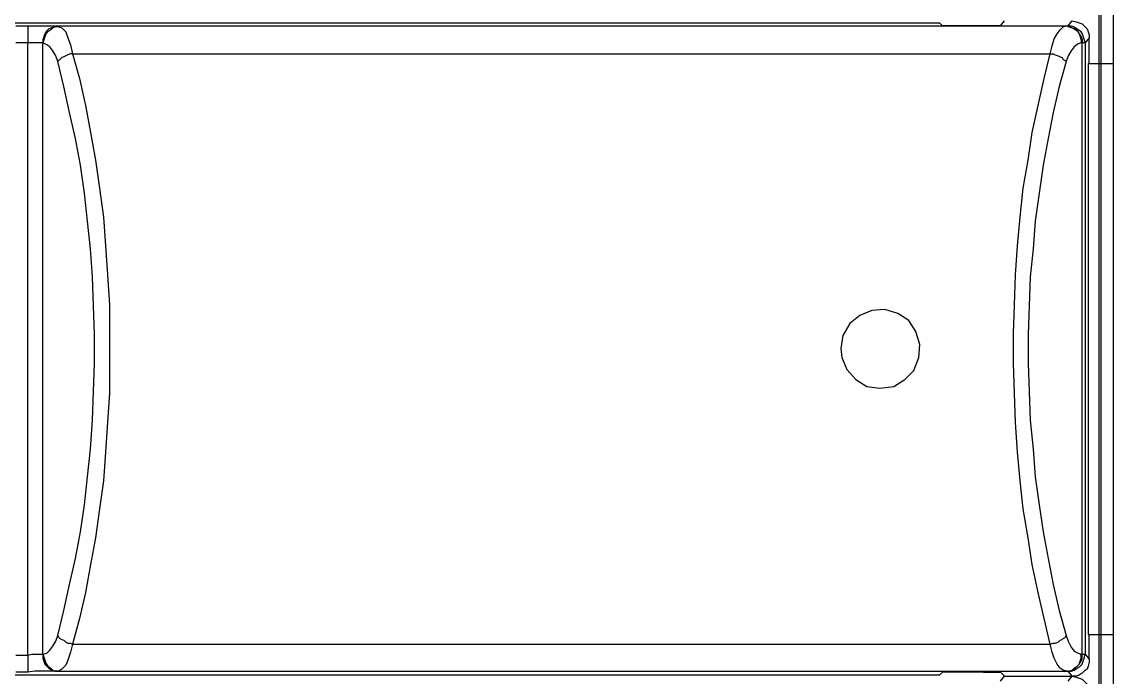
# Model space of a CAD drawing. Header units: centimetres. Extents: x -9.3 to 8.8, y -8.1 to 9.2.
# Drawn here: x -5.013 to -3.08, y 0.783 to 1.945 of the extents above; entities that cross this region are included whole.
import ezdxf

# ---------------------------------------------------------------- set-up
doc = ezdxf.new("R2010")
doc.units = ezdxf.units.CM
doc.header["$MEASUREMENT"] = 0
doc.layers.add('Camada 1', color=7, linetype='Continuous')

msp = doc.modelspace()

# ---------------------------------------------------------------- linework, layer by layer
at = {"layer": 'Camada 1', "color": 250, "lineweight": 25}
for points in [[(-3.10092, -0.43744), (-3.10092, -0.43744), (-3.10092, 6.67103), (-3.10092, 6.67103)], [(-3.10092, -0.43744), (-3.10092, -0.43744), (-3.10092, 6.67103), (-3.10092, 6.67103)], [(-3.07975, 6.68867), (-3.07975, 6.68867), (-3.07975, -0.45508), (-3.07975, -0.45508)], [(-3.07975, 6.68867), (-3.07975, 6.68867), (-3.07975, -0.45508), (-3.07975, -0.45508)], [(-3.10445, -0.43392), (-3.10445, -0.43392), (-3.10445, 6.6675), (-3.10445, 6.6675)], [(-3.10445, -0.43392), (-3.10445, -0.43392), (-3.10445, 6.6675), (-3.10445, 6.6675)], [(-6.64051, 1.94275), (-6.64051, 1.94275), (-3.3872, 1.94275), (-3.3872, 1.94275)], [(-5.02356, 1.93746), (-5.02356, 1.93746), (-5.00239, 1.93746), (-5.00239, 1.93746)], [(-5.00239, 1.93746), (-5.00239, 1.93746), (-4.9512, 1.93746), (-4.9512, 1.93746)], [(-5.00239, 1.93746), (-5.00239, 1.93746), (-5.00239, 1.90747), (-5.00239, 1.90747)], [(-4.9512, 1.93746), (-4.9512, 1.93746), (-3.16301, 1.93746), (-3.16301, 1.93746)], [(-4.9512, 1.93746), (-4.9512, 1.93746), (-4.94767, 1.93569), (-4.94767, 1.93569)], [(-3.38191, 1.93746), (-3.38191, 1.93746), (-3.3872, 1.94275), (-3.3872, 1.94275)], [(-3.30955, 1.93746), (-3.30955, 1.93746), (-3.38191, 1.93746), (-3.38191, 1.93746)], [(-3.27953, 1.93746), (-3.27953, 1.93746), (-3.30955, 1.93746), (-3.30955, 1.93746)], [(-3.27953, 1.93746), (-3.27953, 1.93746), (-3.27244, 1.94628), (-3.27244, 1.94628)], [(-3.16301, 1.93746), (-3.16301, 1.93746), (-3.16124, 1.93746), (-3.16124, 1.93746)], [(-3.16124, 1.93746), (-3.16124, 1.93746), (-3.15951, 1.93746), (-3.15951, 1.93746)], [(-3.15951, 1.93746), (-3.15951, 1.93746), (-3.15242, 1.94628), (-3.15242, 1.94628)], [(-3.1224, 1.91629), (-3.1224, 1.91629), (-3.12946, 1.90747), (-3.12946, 1.90747)], [(-3.1224, 1.87039), (-3.1224, 1.87039), (-3.1224, 1.91629), (-3.1224, 1.91629)], [(-5.00239, 1.90747), (-5.00239, 1.90747), (-5.02356, 1.90747), (-5.02356, 1.90747)], [(-5.00239, 0.82183), (-5.00239, 0.82183), (-5.00239, 1.90747), (-5.00239, 1.90747)], [(-4.9759, 1.90747), (-4.9759, 1.90747), (-5.00239, 1.90747), (-5.00239, 1.90747)], [(-4.9759, 0.8236), (-4.9759, 0.8236), (-4.9759, 1.90747), (-4.9759, 1.90747)], [(-4.9759, 1.90747), (-4.9759, 1.90747), (-4.9759, 1.90747), (-4.9759, 1.90747)], [(-3.13478, 1.90747), (-3.13478, 1.90747), (-3.13651, 1.90747), (-3.13651, 1.90747)], [(-3.13478, 0.8236), (-3.13478, 0.8236), (-3.13478, 1.90747), (-3.13478, 1.90747)], [(-3.12946, 1.90747), (-3.12946, 1.90747), (-3.13478, 1.90747), (-3.13478, 1.90747)], [(-3.12946, 1.90747), (-3.12946, 1.90747), (-3.12946, 0.8236), (-3.12946, 0.8236)], [(-4.92294, 1.88803), (-4.92294, 1.88803), (-3.19126, 1.88803), (-3.19126, 1.88803)], [(-3.12417, 1.87039), (-3.12417, 1.87039), (-3.12417, 0.85891), (-3.12417, 0.85891)], [(-3.12417, 1.87039), (-3.12417, 1.87039), (-3.07975, 1.87039), (-3.07975, 1.87039)], [(-3.12417, 0.85891), (-3.12417, 0.85891), (-3.07975, 0.85891), (-3.07975, 0.85891)], [(-3.1224, 0.81478), (-3.1224, 0.81478), (-3.1224, 0.85891), (-3.1224, 0.85891)], [(-4.92294, 0.84127), (-4.92294, 0.84127), (-3.19126, 0.84127), (-3.19126, 0.84127)], [(-5.02356, 0.82183), (-5.02356, 0.82183), (-5.00239, 0.82183), (-5.00239, 0.82183)], [(-5.00239, 0.82183), (-5.00239, 0.82183), (-5.00239, 0.79185), (-5.00239, 0.79185)], [(-4.9759, 0.8236), (-4.9759, 0.8236), (-4.9759, 0.8236), (-4.9759, 0.8236)], [(-3.13651, 0.8236), (-3.13651, 0.8236), (-3.13478, 0.8236), (-3.13478, 0.8236)], [(-3.13478, 0.8236), (-3.13478, 0.8236), (-3.12946, 0.8236), (-3.12946, 0.8236)], [(-3.12946, 0.8236), (-3.12946, 0.8236), (-3.1224, 0.81478), (-3.1224, 0.81478)], [(-4.9512, 0.79361), (-4.9512, 0.79361), (-3.16301, 0.79361), (-3.16301, 0.79361)], [(-4.94767, 0.79361), (-4.94767, 0.79361), (-4.9512, 0.79361), (-4.9512, 0.79361)], [(-3.16124, 0.79361), (-3.16124, 0.79361), (-3.16301, 0.79361), (-3.16301, 0.79361)], [(-3.15951, 0.79361), (-3.15951, 0.79361), (-3.16124, 0.79361), (-3.16124, 0.79361)], [(-3.15242, 0.78479), (-3.15242, 0.78479), (-3.15951, 0.79361), (-3.15951, 0.79361)], [(-3.3872, 0.78652), (-3.3872, 0.78652), (-6.64051, 0.78652), (-6.64051, 0.78652)], [(-5.00239, 0.79185), (-5.00239, 0.79185), (-5.02356, 0.79185), (-5.02356, 0.79185)], [(-3.38191, 0.79185), (-3.38191, 0.79185), (-3.3872, 0.78652), (-3.3872, 0.78652)], [(-3.30955, 0.79185), (-3.30955, 0.79185), (-3.38191, 0.79185), (-3.38191, 0.79185)], [(-3.30955, 0.79185), (-3.30955, 0.79185), (-3.27953, 0.79185), (-3.27953, 0.79185)], [(-3.27244, 0.78479), (-3.27244, 0.78479), (-3.27953, 0.79185), (-3.27953, 0.79185)], [(-3.27953, 0.77597), (-3.27953, 0.77597), (-3.27244, 0.78479), (-3.27244, 0.78479)], [(-3.27244, 0.78479), (-3.27244, 0.78479), (-3.15242, 0.78479), (-3.15242, 0.78479)], [(-3.27244, 0.78479), (-3.27244, 0.78479), (-3.15242, 0.78479), (-3.15242, 0.78479)], [(-3.15951, 0.77597), (-3.15951, 0.77597), (-3.15242, 0.78479), (-3.15242, 0.78479)]]:
    msp.add_open_spline(points, degree=3, dxfattribs=at)
for points, knots in [([(-4.9512, 1.93746), (-4.9512, 1.93746), (-4.95473, 1.93569), (-4.95473, 1.93569), (-4.95473, 1.93569), (-4.96002, 1.93393), (-4.96002, 1.93393), (-4.96002, 1.93393), (-4.96531, 1.93216), (-4.96531, 1.93216), (-4.96531, 1.93216), (-4.96884, 1.92864), (-4.96884, 1.92864), (-4.96884, 1.92864), (-4.97237, 1.92335), (-4.97237, 1.92335), (-4.97237, 1.92335), (-4.97413, 1.91805), (-4.97413, 1.91805), (-4.97413, 1.91805), (-4.9759, 1.91276), (-4.9759, 1.91276), (-4.9759, 1.91276), (-4.9759, 1.90747), (-4.9759, 1.90747)], [0, 0, 0, 0, 0.125, 0.125, 0.125, 0.25, 0.25, 0.25, 0.375, 0.375, 0.375, 0.5, 0.5, 0.5, 0.625, 0.625, 0.625, 0.75, 0.75, 0.75, 0.875, 0.875, 0.875, 1, 1, 1, 1]), ([(-4.94767, 1.93569), (-4.94767, 1.93569), (-4.95297, 1.93569), (-4.95297, 1.93569), (-4.95297, 1.93569), (-4.95826, 1.93393), (-4.95826, 1.93393), (-4.95826, 1.93393), (-4.96179, 1.9304), (-4.96179, 1.9304), (-4.96179, 1.9304), (-4.96708, 1.92687), (-4.96708, 1.92687), (-4.96708, 1.92687), (-4.9706, 1.92335), (-4.9706, 1.92335), (-4.9706, 1.92335), (-4.97237, 1.91805), (-4.97237, 1.91805), (-4.97237, 1.91805), (-4.97413, 1.91276), (-4.97413, 1.91276), (-4.97413, 1.91276), (-4.9759, 1.90747), (-4.9759, 1.90747)], [0, 0, 0, 0, 0.125, 0.125, 0.125, 0.25, 0.25, 0.25, 0.375, 0.375, 0.375, 0.5, 0.5, 0.5, 0.625, 0.625, 0.625, 0.75, 0.75, 0.75, 0.875, 0.875, 0.875, 1, 1, 1, 1]), ([(-4.94767, 1.93569), (-4.94767, 1.93569), (-4.94235, 1.93393), (-4.94235, 1.93393), (-4.94235, 1.93393), (-4.93529, 1.92687), (-4.93529, 1.92687), (-4.93529, 1.92687), (-4.93176, 1.91629), (-4.93176, 1.91629), (-4.93176, 1.91629), (-4.92647, 1.90394), (-4.92647, 1.90394), (-4.92647, 1.90394), (-4.92294, 1.88803), (-4.92294, 1.88803)], [0, 0, 0, 0, 0.2, 0.2, 0.2, 0.4, 0.4, 0.4, 0.6, 0.6, 0.6, 0.8, 0.8, 0.8, 1, 1, 1, 1]), ([(-3.19126, 1.88803), (-3.19126, 1.88803), (-3.18774, 1.90214), (-3.18774, 1.90214), (-3.18774, 1.90214), (-3.18421, 1.91453), (-3.18421, 1.91453), (-3.18421, 1.91453), (-3.17892, 1.92335), (-3.17892, 1.92335), (-3.17892, 1.92335), (-3.17363, 1.9304), (-3.17363, 1.9304), (-3.17363, 1.9304), (-3.16833, 1.93569), (-3.16833, 1.93569), (-3.16833, 1.93569), (-3.16301, 1.93746), (-3.16301, 1.93746)], [0, 0, 0, 0, 0.1666667, 0.1666667, 0.1666667, 0.3333333, 0.3333333, 0.3333333, 0.5, 0.5, 0.5, 0.6666667, 0.6666667, 0.6666667, 0.8333333, 0.8333333, 0.8333333, 1, 1, 1, 1]), ([(-3.16301, 1.93746), (-3.16301, 1.93746), (-3.15771, 1.93569), (-3.15771, 1.93569), (-3.15771, 1.93569), (-3.15242, 1.93393), (-3.15242, 1.93393), (-3.15242, 1.93393), (-3.1489, 1.93216), (-3.1489, 1.93216), (-3.1489, 1.93216), (-3.1436, 1.92864), (-3.1436, 1.92864), (-3.1436, 1.92864), (-3.14008, 1.92335), (-3.14008, 1.92335), (-3.14008, 1.92335), (-3.13831, 1.91805), (-3.13831, 1.91805), (-3.13831, 1.91805), (-3.13651, 1.91276), (-3.13651, 1.91276), (-3.13651, 1.91276), (-3.13651, 1.90747), (-3.13651, 1.90747)], [0, 0, 0, 0, 0.125, 0.125, 0.125, 0.25, 0.25, 0.25, 0.375, 0.375, 0.375, 0.5, 0.5, 0.5, 0.625, 0.625, 0.625, 0.75, 0.75, 0.75, 0.875, 0.875, 0.875, 1, 1, 1, 1]), ([(-3.16124, 1.93746), (-3.16124, 1.93746), (-3.15595, 1.93569), (-3.15595, 1.93569), (-3.15595, 1.93569), (-3.15242, 1.93393), (-3.15242, 1.93393), (-3.15242, 1.93393), (-3.14713, 1.93216), (-3.14713, 1.93216), (-3.14713, 1.93216), (-3.1436, 1.92864), (-3.1436, 1.92864), (-3.1436, 1.92864), (-3.14008, 1.92335), (-3.14008, 1.92335), (-3.14008, 1.92335), (-3.13651, 1.91805), (-3.13651, 1.91805), (-3.13651, 1.91805), (-3.13478, 1.91276), (-3.13478, 1.91276), (-3.13478, 1.91276), (-3.13478, 1.90747), (-3.13478, 1.90747)], [0, 0, 0, 0, 0.125, 0.125, 0.125, 0.25, 0.25, 0.25, 0.375, 0.375, 0.375, 0.5, 0.5, 0.5, 0.625, 0.625, 0.625, 0.75, 0.75, 0.75, 0.875, 0.875, 0.875, 1, 1, 1, 1]), ([(-3.15951, 1.93746), (-3.15951, 1.93746), (-3.15419, 1.93746), (-3.15419, 1.93746), (-3.15419, 1.93746), (-3.1489, 1.93569), (-3.1489, 1.93569), (-3.1489, 1.93569), (-3.1436, 1.93216), (-3.1436, 1.93216), (-3.1436, 1.93216), (-3.13831, 1.92864), (-3.13831, 1.92864), (-3.13831, 1.92864), (-3.13478, 1.92335), (-3.13478, 1.92335), (-3.13478, 1.92335), (-3.13302, 1.91805), (-3.13302, 1.91805), (-3.13302, 1.91805), (-3.13126, 1.91276), (-3.13126, 1.91276), (-3.13126, 1.91276), (-3.12946, 1.90747), (-3.12946, 1.90747)], [0, 0, 0, 0, 0.125, 0.125, 0.125, 0.25, 0.25, 0.25, 0.375, 0.375, 0.375, 0.5, 0.5, 0.5, 0.625, 0.625, 0.625, 0.75, 0.75, 0.75, 0.875, 0.875, 0.875, 1, 1, 1, 1]), ([(-3.15242, 1.94628), (-3.15242, 1.94628), (-3.14537, 1.94451), (-3.14537, 1.94451), (-3.14537, 1.94451), (-3.14008, 1.94275), (-3.14008, 1.94275), (-3.14008, 1.94275), (-3.13478, 1.94098), (-3.13478, 1.94098), (-3.13478, 1.94098), (-3.13126, 1.93746), (-3.13126, 1.93746), (-3.13126, 1.93746), (-3.12596, 1.93216), (-3.12596, 1.93216), (-3.12596, 1.93216), (-3.12417, 1.92687), (-3.12417, 1.92687), (-3.12417, 1.92687), (-3.1224, 1.92158), (-3.1224, 1.92158), (-3.1224, 1.92158), (-3.1224, 1.91629), (-3.1224, 1.91629)], [0, 0, 0, 0, 0.125, 0.125, 0.125, 0.25, 0.25, 0.25, 0.375, 0.375, 0.375, 0.5, 0.5, 0.5, 0.625, 0.625, 0.625, 0.75, 0.75, 0.75, 0.875, 0.875, 0.875, 1, 1, 1, 1]), ([(-4.9494, 1.87392), (-4.9494, 1.87392), (-4.95297, 1.8845), (-4.95297, 1.8845), (-4.95297, 1.8845), (-4.95826, 1.89332), (-4.95826, 1.89332), (-4.95826, 1.89332), (-4.96355, 1.90041), (-4.96355, 1.90041), (-4.96355, 1.90041), (-4.96884, 1.90394), (-4.96884, 1.90394), (-4.96884, 1.90394), (-4.9759, 1.90747), (-4.9759, 1.90747)], [0, 0, 0, 0, 0.2, 0.2, 0.2, 0.4, 0.4, 0.4, 0.6, 0.6, 0.6, 0.8, 0.8, 0.8, 1, 1, 1, 1]), ([(-3.13651, 1.90747), (-3.13651, 1.90747), (-3.14184, 1.90571), (-3.14184, 1.90571), (-3.14184, 1.90571), (-3.1489, 1.90041), (-3.1489, 1.90041), (-3.1489, 1.90041), (-3.15419, 1.89332), (-3.15419, 1.89332), (-3.15419, 1.89332), (-3.15951, 1.8845), (-3.15951, 1.8845), (-3.15951, 1.8845), (-3.16301, 1.87392), (-3.16301, 1.87392)], [0, 0, 0, 0, 0.2, 0.2, 0.2, 0.4, 0.4, 0.4, 0.6, 0.6, 0.6, 0.8, 0.8, 0.8, 1, 1, 1, 1]), ([(-4.92294, 1.88803), (-4.92294, 1.88803), (-4.92647, 1.88803), (-4.92647, 1.88803), (-4.92647, 1.88803), (-4.93176, 1.88627), (-4.93176, 1.88627), (-4.93176, 1.88627), (-4.93529, 1.8845), (-4.93529, 1.8845), (-4.93529, 1.8845), (-4.93882, 1.88274), (-4.93882, 1.88274), (-4.93882, 1.88274), (-4.94235, 1.88098), (-4.94235, 1.88098), (-4.94235, 1.88098), (-4.94587, 1.87745), (-4.94587, 1.87745), (-4.94587, 1.87745), (-4.94767, 1.87568), (-4.94767, 1.87568), (-4.94767, 1.87568), (-4.9494, 1.87392), (-4.9494, 1.87392)], [0, 0, 0, 0, 0.125, 0.125, 0.125, 0.25, 0.25, 0.25, 0.375, 0.375, 0.375, 0.5, 0.5, 0.5, 0.625, 0.625, 0.625, 0.75, 0.75, 0.75, 0.875, 0.875, 0.875, 1, 1, 1, 1]), ([(-4.92294, 1.88803), (-4.92294, 1.88803), (-4.9106, 1.8439), (-4.9106, 1.8439), (-4.9106, 1.8439), (-4.89998, 1.79624), (-4.89998, 1.79624), (-4.89998, 1.79624), (-4.89116, 1.74858), (-4.89116, 1.74858), (-4.89116, 1.74858), (-4.88234, 1.69915), (-4.88234, 1.69915), (-4.88234, 1.69915), (-4.87528, 1.64973), (-4.87528, 1.64973), (-4.87528, 1.64973), (-4.86823, 1.59854), (-4.86823, 1.59854), (-4.86823, 1.59854), (-4.8647, 1.54735), (-4.8647, 1.54735), (-4.8647, 1.54735), (-4.86117, 1.49617), (-4.86117, 1.49617), (-4.86117, 1.49617), (-4.85761, 1.44321), (-4.85761, 1.44321), (-4.85761, 1.44321), (-4.85761, 1.28612), (-4.85761, 1.28612), (-4.85761, 1.28612), (-4.86117, 1.2349), (-4.86117, 1.2349), (-4.86117, 1.2349), (-4.8647, 1.18195), (-4.8647, 1.18195), (-4.8647, 1.18195), (-4.86823, 1.13076), (-4.86823, 1.13076), (-4.86823, 1.13076), (-4.87528, 1.08134), (-4.87528, 1.08134), (-4.87528, 1.08134), (-4.88234, 1.03015), (-4.88234, 1.03015), (-4.88234, 1.03015), (-4.89116, 0.98249), (-4.89116, 0.98249), (-4.89116, 0.98249), (-4.89998, 0.93306), (-4.89998, 0.93306), (-4.89998, 0.93306), (-4.9106, 0.88717), (-4.9106, 0.88717), (-4.9106, 0.88717), (-4.92294, 0.84127), (-4.92294, 0.84127)], [0, 0, 0, 0, 0.0526316, 0.0526316, 0.0526316, 0.1052632, 0.1052632, 0.1052632, 0.1578947, 0.1578947, 0.1578947, 0.2105263, 0.2105263, 0.2105263, 0.2631579, 0.2631579, 0.2631579, 0.3157895, 0.3157895, 0.3157895, 0.3684211, 0.3684211, 0.3684211, 0.4210526, 0.4210526, 0.4210526, 0.4736842, 0.4736842, 0.4736842, 0.5263158, 0.5263158, 0.5263158, 0.5789474, 0.5789474, 0.5789474, 0.6315789, 0.6315789, 0.6315789, 0.6842105, 0.6842105, 0.6842105, 0.7368421, 0.7368421, 0.7368421, 0.7894737, 0.7894737, 0.7894737, 0.8421053, 0.8421053, 0.8421053, 0.8947368, 0.8947368, 0.8947368, 0.9473684, 0.9473684, 0.9473684, 1, 1, 1, 1]), ([(-3.19126, 0.84127), (-3.19126, 0.84127), (-3.20185, 0.88717), (-3.20185, 0.88717), (-3.20185, 0.88717), (-3.21243, 0.93306), (-3.21243, 0.93306), (-3.21243, 0.93306), (-3.22305, 0.98249), (-3.22305, 0.98249), (-3.22305, 0.98249), (-3.2301, 1.03015), (-3.2301, 1.03015), (-3.2301, 1.03015), (-3.23892, 1.08134), (-3.23892, 1.08134), (-3.23892, 1.08134), (-3.24422, 1.13076), (-3.24422, 1.13076), (-3.24422, 1.13076), (-3.24951, 1.18195), (-3.24951, 1.18195), (-3.24951, 1.18195), (-3.25304, 1.2349), (-3.25304, 1.2349), (-3.25304, 1.2349), (-3.2548, 1.28612), (-3.2548, 1.28612), (-3.2548, 1.28612), (-3.25656, 1.33904), (-3.25656, 1.33904), (-3.25656, 1.33904), (-3.25656, 1.39199), (-3.25656, 1.39199), (-3.25656, 1.39199), (-3.2548, 1.44321), (-3.2548, 1.44321), (-3.2548, 1.44321), (-3.25304, 1.49617), (-3.25304, 1.49617), (-3.25304, 1.49617), (-3.24951, 1.54735), (-3.24951, 1.54735), (-3.24951, 1.54735), (-3.24422, 1.59854), (-3.24422, 1.59854), (-3.24422, 1.59854), (-3.23892, 1.64973), (-3.23892, 1.64973), (-3.23892, 1.64973), (-3.2301, 1.69915), (-3.2301, 1.69915), (-3.2301, 1.69915), (-3.22305, 1.74858), (-3.22305, 1.74858), (-3.22305, 1.74858), (-3.21243, 1.79624), (-3.21243, 1.79624), (-3.21243, 1.79624), (-3.20185, 1.8439), (-3.20185, 1.8439), (-3.20185, 1.8439), (-3.19126, 1.88803), (-3.19126, 1.88803)], [0, 0, 0, 0, 0.047619, 0.047619, 0.047619, 0.0952381, 0.0952381, 0.0952381, 0.1428571, 0.1428571, 0.1428571, 0.1904762, 0.1904762, 0.1904762, 0.2380952, 0.2380952, 0.2380952, 0.2857143, 0.2857143, 0.2857143, 0.3333333, 0.3333333, 0.3333333, 0.3809524, 0.3809524, 0.3809524, 0.4285714, 0.4285714, 0.4285714, 0.4761905, 0.4761905, 0.4761905, 0.5238095, 0.5238095, 0.5238095, 0.5714286, 0.5714286, 0.5714286, 0.6190476, 0.6190476, 0.6190476, 0.6666667, 0.6666667, 0.6666667, 0.7142857, 0.7142857, 0.7142857, 0.7619048, 0.7619048, 0.7619048, 0.8095238, 0.8095238, 0.8095238, 0.8571429, 0.8571429, 0.8571429, 0.9047619, 0.9047619, 0.9047619, 0.952381, 0.952381, 0.952381, 1, 1, 1, 1]), ([(-3.19126, 1.88803), (-3.19126, 1.88803), (-3.18597, 1.88803), (-3.18597, 1.88803), (-3.18597, 1.88803), (-3.18244, 1.88627), (-3.18244, 1.88627), (-3.18244, 1.88627), (-3.17715, 1.8845), (-3.17715, 1.8845), (-3.17715, 1.8845), (-3.17363, 1.88274), (-3.17363, 1.88274), (-3.17363, 1.88274), (-3.17006, 1.88098), (-3.17006, 1.88098), (-3.17006, 1.88098), (-3.16833, 1.87745), (-3.16833, 1.87745), (-3.16833, 1.87745), (-3.16477, 1.87568), (-3.16477, 1.87568), (-3.16477, 1.87568), (-3.16301, 1.87392), (-3.16301, 1.87392)], [0, 0, 0, 0, 0.125, 0.125, 0.125, 0.25, 0.25, 0.25, 0.375, 0.375, 0.375, 0.5, 0.5, 0.5, 0.625, 0.625, 0.625, 0.75, 0.75, 0.75, 0.875, 0.875, 0.875, 1, 1, 1, 1]), ([(-4.9494, 0.85714), (-4.9494, 0.85714), (-4.93882, 0.90128), (-4.93882, 0.90128), (-4.93882, 0.90128), (-4.92824, 0.94717), (-4.92824, 0.94717), (-4.92824, 0.94717), (-4.91765, 0.99307), (-4.91765, 0.99307), (-4.91765, 0.99307), (-4.90883, 1.04073), (-4.90883, 1.04073), (-4.90883, 1.04073), (-4.90178, 1.08839), (-4.90178, 1.08839), (-4.90178, 1.08839), (-4.89649, 1.13781), (-4.89649, 1.13781), (-4.89649, 1.13781), (-4.89116, 1.18724), (-4.89116, 1.18724), (-4.89116, 1.18724), (-4.88763, 1.23843), (-4.88763, 1.23843), (-4.88763, 1.23843), (-4.88587, 1.28962), (-4.88587, 1.28962), (-4.88587, 1.28962), (-4.8841, 1.33904), (-4.8841, 1.33904), (-4.8841, 1.33904), (-4.8841, 1.39026), (-4.8841, 1.39026), (-4.8841, 1.39026), (-4.88587, 1.44142), (-4.88587, 1.44142), (-4.88587, 1.44142), (-4.88763, 1.49264), (-4.88763, 1.49264), (-4.88763, 1.49264), (-4.89116, 1.54206), (-4.89116, 1.54206), (-4.89116, 1.54206), (-4.89649, 1.59149), (-4.89649, 1.59149), (-4.89649, 1.59149), (-4.90178, 1.64091), (-4.90178, 1.64091), (-4.90178, 1.64091), (-4.90883, 1.69034), (-4.90883, 1.69034), (-4.90883, 1.69034), (-4.91765, 1.738), (-4.91765, 1.738), (-4.91765, 1.738), (-4.92824, 1.78389), (-4.92824, 1.78389), (-4.92824, 1.78389), (-4.93882, 1.82979), (-4.93882, 1.82979), (-4.93882, 1.82979), (-4.9494, 1.87392), (-4.9494, 1.87392)], [0, 0, 0, 0, 0.047619, 0.047619, 0.047619, 0.0952381, 0.0952381, 0.0952381, 0.1428571, 0.1428571, 0.1428571, 0.1904762, 0.1904762, 0.1904762, 0.2380952, 0.2380952, 0.2380952, 0.2857143, 0.2857143, 0.2857143, 0.3333333, 0.3333333, 0.3333333, 0.3809524, 0.3809524, 0.3809524, 0.4285714, 0.4285714, 0.4285714, 0.4761905, 0.4761905, 0.4761905, 0.5238095, 0.5238095, 0.5238095, 0.5714286, 0.5714286, 0.5714286, 0.6190476, 0.6190476, 0.6190476, 0.6666667, 0.6666667, 0.6666667, 0.7142857, 0.7142857, 0.7142857, 0.7619048, 0.7619048, 0.7619048, 0.8095238, 0.8095238, 0.8095238, 0.8571429, 0.8571429, 0.8571429, 0.9047619, 0.9047619, 0.9047619, 0.952381, 0.952381, 0.952381, 1, 1, 1, 1]), ([(-3.16301, 1.87392), (-3.16301, 1.87392), (-3.17539, 1.82979), (-3.17539, 1.82979), (-3.17539, 1.82979), (-3.18597, 1.78389), (-3.18597, 1.78389), (-3.18597, 1.78389), (-3.19479, 1.738), (-3.19479, 1.738), (-3.19479, 1.738), (-3.20361, 1.69034), (-3.20361, 1.69034), (-3.20361, 1.69034), (-3.21067, 1.64091), (-3.21067, 1.64091), (-3.21067, 1.64091), (-3.21776, 1.59149), (-3.21776, 1.59149), (-3.21776, 1.59149), (-3.22129, 1.54206), (-3.22129, 1.54206), (-3.22129, 1.54206), (-3.22658, 1.49264), (-3.22658, 1.49264), (-3.22658, 1.49264), (-3.22834, 1.44142), (-3.22834, 1.44142), (-3.22834, 1.44142), (-3.2301, 1.39026), (-3.2301, 1.39026), (-3.2301, 1.39026), (-3.2301, 1.33904), (-3.2301, 1.33904), (-3.2301, 1.33904), (-3.22834, 1.28962), (-3.22834, 1.28962), (-3.22834, 1.28962), (-3.22658, 1.23843), (-3.22658, 1.23843), (-3.22658, 1.23843), (-3.22129, 1.18724), (-3.22129, 1.18724), (-3.22129, 1.18724), (-3.21776, 1.13781), (-3.21776, 1.13781), (-3.21776, 1.13781), (-3.21067, 1.08839), (-3.21067, 1.08839), (-3.21067, 1.08839), (-3.20361, 1.04073), (-3.20361, 1.04073), (-3.20361, 1.04073), (-3.19479, 0.99307), (-3.19479, 0.99307), (-3.19479, 0.99307), (-3.18597, 0.94717), (-3.18597, 0.94717), (-3.18597, 0.94717), (-3.17539, 0.90128), (-3.17539, 0.90128), (-3.17539, 0.90128), (-3.16301, 0.85714), (-3.16301, 0.85714)], [0, 0, 0, 0, 0.047619, 0.047619, 0.047619, 0.0952381, 0.0952381, 0.0952381, 0.1428571, 0.1428571, 0.1428571, 0.1904762, 0.1904762, 0.1904762, 0.2380952, 0.2380952, 0.2380952, 0.2857143, 0.2857143, 0.2857143, 0.3333333, 0.3333333, 0.3333333, 0.3809524, 0.3809524, 0.3809524, 0.4285714, 0.4285714, 0.4285714, 0.4761905, 0.4761905, 0.4761905, 0.5238095, 0.5238095, 0.5238095, 0.5714286, 0.5714286, 0.5714286, 0.6190476, 0.6190476, 0.6190476, 0.6666667, 0.6666667, 0.6666667, 0.7142857, 0.7142857, 0.7142857, 0.7619048, 0.7619048, 0.7619048, 0.8095238, 0.8095238, 0.8095238, 0.8571429, 0.8571429, 0.8571429, 0.9047619, 0.9047619, 0.9047619, 0.952381, 0.952381, 0.952381, 1, 1, 1, 1]), ([(-3.56196, 1.36553), (-3.56196, 1.36553), (-3.55844, 1.3885), (-3.55844, 1.3885), (-3.55844, 1.3885), (-3.54609, 1.40967), (-3.54609, 1.40967), (-3.54609, 1.40967), (-3.52841, 1.42378), (-3.52841, 1.42378), (-3.52841, 1.42378), (-3.50725, 1.4326), (-3.50725, 1.4326), (-3.50725, 1.4326), (-3.48428, 1.43436), (-3.48428, 1.43436), (-3.48428, 1.43436), (-3.46135, 1.4273), (-3.46135, 1.4273), (-3.46135, 1.4273), (-3.44191, 1.41496), (-3.44191, 1.41496), (-3.44191, 1.41496), (-3.42957, 1.39555), (-3.42957, 1.39555), (-3.42957, 1.39555), (-3.42251, 1.37259), (-3.42251, 1.37259), (-3.42251, 1.37259), (-3.42427, 1.34962), (-3.42427, 1.34962), (-3.42427, 1.34962), (-3.43309, 1.32669), (-3.43309, 1.32669), (-3.43309, 1.32669), (-3.44897, 1.31082), (-3.44897, 1.31082), (-3.44897, 1.31082), (-3.46841, 1.29847), (-3.46841, 1.29847), (-3.46841, 1.29847), (-3.4931, 1.29494), (-3.4931, 1.29494), (-3.4931, 1.29494), (-3.51607, 1.29847), (-3.51607, 1.29847), (-3.51607, 1.29847), (-3.53547, 1.31082), (-3.53547, 1.31082), (-3.53547, 1.31082), (-3.55134, 1.32846), (-3.55134, 1.32846), (-3.55134, 1.32846), (-3.5602, 1.34962), (-3.5602, 1.34962), (-3.5602, 1.34962), (-3.56196, 1.36553), (-3.56196, 1.36553)], [0, 0, 0, 0, 0.0526316, 0.0526316, 0.0526316, 0.1052632, 0.1052632, 0.1052632, 0.1578947, 0.1578947, 0.1578947, 0.2105263, 0.2105263, 0.2105263, 0.2631579, 0.2631579, 0.2631579, 0.3157895, 0.3157895, 0.3157895, 0.3684211, 0.3684211, 0.3684211, 0.4210526, 0.4210526, 0.4210526, 0.4736842, 0.4736842, 0.4736842, 0.5263158, 0.5263158, 0.5263158, 0.5789474, 0.5789474, 0.5789474, 0.6315789, 0.6315789, 0.6315789, 0.6842105, 0.6842105, 0.6842105, 0.7368421, 0.7368421, 0.7368421, 0.7894737, 0.7894737, 0.7894737, 0.8421053, 0.8421053, 0.8421053, 0.8947368, 0.8947368, 0.8947368, 0.9473684, 0.9473684, 0.9473684, 1, 1, 1, 1]), ([(-3.56196, 1.36553), (-3.56196, 1.36553), (-3.55844, 1.3885), (-3.55844, 1.3885), (-3.55844, 1.3885), (-3.54609, 1.40967), (-3.54609, 1.40967), (-3.54609, 1.40967), (-3.52841, 1.42378), (-3.52841, 1.42378), (-3.52841, 1.42378), (-3.50725, 1.4326), (-3.50725, 1.4326), (-3.50725, 1.4326), (-3.48428, 1.43436), (-3.48428, 1.43436), (-3.48428, 1.43436), (-3.46135, 1.4273), (-3.46135, 1.4273), (-3.46135, 1.4273), (-3.44191, 1.41496), (-3.44191, 1.41496), (-3.44191, 1.41496), (-3.42957, 1.39555), (-3.42957, 1.39555), (-3.42957, 1.39555), (-3.42251, 1.37259), (-3.42251, 1.37259), (-3.42251, 1.37259), (-3.42427, 1.34962), (-3.42427, 1.34962), (-3.42427, 1.34962), (-3.43309, 1.32669), (-3.43309, 1.32669), (-3.43309, 1.32669), (-3.44897, 1.31082), (-3.44897, 1.31082), (-3.44897, 1.31082), (-3.46841, 1.29847), (-3.46841, 1.29847), (-3.46841, 1.29847), (-3.4931, 1.29494), (-3.4931, 1.29494), (-3.4931, 1.29494), (-3.51607, 1.29847), (-3.51607, 1.29847), (-3.51607, 1.29847), (-3.53547, 1.31082), (-3.53547, 1.31082), (-3.53547, 1.31082), (-3.55134, 1.32846), (-3.55134, 1.32846), (-3.55134, 1.32846), (-3.5602, 1.34962), (-3.5602, 1.34962), (-3.5602, 1.34962), (-3.56196, 1.36553), (-3.56196, 1.36553)], [0, 0, 0, 0, 0.0526316, 0.0526316, 0.0526316, 0.1052632, 0.1052632, 0.1052632, 0.1578947, 0.1578947, 0.1578947, 0.2105263, 0.2105263, 0.2105263, 0.2631579, 0.2631579, 0.2631579, 0.3157895, 0.3157895, 0.3157895, 0.3684211, 0.3684211, 0.3684211, 0.4210526, 0.4210526, 0.4210526, 0.4736842, 0.4736842, 0.4736842, 0.5263158, 0.5263158, 0.5263158, 0.5789474, 0.5789474, 0.5789474, 0.6315789, 0.6315789, 0.6315789, 0.6842105, 0.6842105, 0.6842105, 0.7368421, 0.7368421, 0.7368421, 0.7894737, 0.7894737, 0.7894737, 0.8421053, 0.8421053, 0.8421053, 0.8947368, 0.8947368, 0.8947368, 0.9473684, 0.9473684, 0.9473684, 1, 1, 1, 1]), ([(-4.9759, 0.8236), (-4.9759, 0.8236), (-4.96884, 0.82536), (-4.96884, 0.82536), (-4.96884, 0.82536), (-4.96355, 0.83065), (-4.96355, 0.83065), (-4.96355, 0.83065), (-4.95826, 0.83774), (-4.95826, 0.83774), (-4.95826, 0.83774), (-4.95297, 0.84656), (-4.95297, 0.84656), (-4.95297, 0.84656), (-4.9494, 0.85714), (-4.9494, 0.85714)], [0, 0, 0, 0, 0.2, 0.2, 0.2, 0.4, 0.4, 0.4, 0.6, 0.6, 0.6, 0.8, 0.8, 0.8, 1, 1, 1, 1]), ([(-4.9494, 0.85714), (-4.9494, 0.85714), (-4.94767, 0.85362), (-4.94767, 0.85362), (-4.94767, 0.85362), (-4.94587, 0.85185), (-4.94587, 0.85185), (-4.94587, 0.85185), (-4.94235, 0.85009), (-4.94235, 0.85009), (-4.94235, 0.85009), (-4.93882, 0.84833), (-4.93882, 0.84833), (-4.93882, 0.84833), (-4.93529, 0.8448), (-4.93529, 0.8448), (-4.93529, 0.8448), (-4.93176, 0.84303), (-4.93176, 0.84303), (-4.93176, 0.84303), (-4.92647, 0.84303), (-4.92647, 0.84303), (-4.92647, 0.84303), (-4.92294, 0.84127), (-4.92294, 0.84127)], [0, 0, 0, 0, 0.125, 0.125, 0.125, 0.25, 0.25, 0.25, 0.375, 0.375, 0.375, 0.5, 0.5, 0.5, 0.625, 0.625, 0.625, 0.75, 0.75, 0.75, 0.875, 0.875, 0.875, 1, 1, 1, 1]), ([(-3.19126, 0.84127), (-3.19126, 0.84127), (-3.18597, 0.84303), (-3.18597, 0.84303), (-3.18597, 0.84303), (-3.18244, 0.84303), (-3.18244, 0.84303), (-3.18244, 0.84303), (-3.17715, 0.8448), (-3.17715, 0.8448), (-3.17715, 0.8448), (-3.17363, 0.84833), (-3.17363, 0.84833), (-3.17363, 0.84833), (-3.17006, 0.85009), (-3.17006, 0.85009), (-3.17006, 0.85009), (-3.16833, 0.85185), (-3.16833, 0.85185), (-3.16833, 0.85185), (-3.16477, 0.85362), (-3.16477, 0.85362), (-3.16477, 0.85362), (-3.16301, 0.85714), (-3.16301, 0.85714)], [0, 0, 0, 0, 0.125, 0.125, 0.125, 0.25, 0.25, 0.25, 0.375, 0.375, 0.375, 0.5, 0.5, 0.5, 0.625, 0.625, 0.625, 0.75, 0.75, 0.75, 0.875, 0.875, 0.875, 1, 1, 1, 1]), ([(-3.16301, 0.85714), (-3.16301, 0.85714), (-3.15951, 0.84656), (-3.15951, 0.84656), (-3.15951, 0.84656), (-3.15419, 0.83594), (-3.15419, 0.83594), (-3.15419, 0.83594), (-3.1489, 0.82889), (-3.1489, 0.82889), (-3.1489, 0.82889), (-3.14184, 0.82536), (-3.14184, 0.82536), (-3.14184, 0.82536), (-3.13651, 0.8236), (-3.13651, 0.8236)], [0, 0, 0, 0, 0.2, 0.2, 0.2, 0.4, 0.4, 0.4, 0.6, 0.6, 0.6, 0.8, 0.8, 0.8, 1, 1, 1, 1]), ([(-4.92294, 0.84127), (-4.92294, 0.84127), (-4.92647, 0.82712), (-4.92647, 0.82712), (-4.92647, 0.82712), (-4.93176, 0.81301), (-4.93176, 0.81301), (-4.93176, 0.81301), (-4.93529, 0.80419), (-4.93529, 0.80419), (-4.93529, 0.80419), (-4.94235, 0.79714), (-4.94235, 0.79714), (-4.94235, 0.79714), (-4.94767, 0.79361), (-4.94767, 0.79361)], [0, 0, 0, 0, 0.2, 0.2, 0.2, 0.4, 0.4, 0.4, 0.6, 0.6, 0.6, 0.8, 0.8, 0.8, 1, 1, 1, 1]), ([(-3.16301, 0.79361), (-3.16301, 0.79361), (-3.16833, 0.79537), (-3.16833, 0.79537), (-3.16833, 0.79537), (-3.17363, 0.7989), (-3.17363, 0.7989), (-3.17363, 0.7989), (-3.17892, 0.80596), (-3.17892, 0.80596), (-3.17892, 0.80596), (-3.18421, 0.81654), (-3.18421, 0.81654), (-3.18421, 0.81654), (-3.18774, 0.82712), (-3.18774, 0.82712), (-3.18774, 0.82712), (-3.19126, 0.84127), (-3.19126, 0.84127)], [0, 0, 0, 0, 0.1666667, 0.1666667, 0.1666667, 0.3333333, 0.3333333, 0.3333333, 0.5, 0.5, 0.5, 0.6666667, 0.6666667, 0.6666667, 0.8333333, 0.8333333, 0.8333333, 1, 1, 1, 1]), ([(-5.00239, 0.82183), (-5.00239, 0.82183), (-4.99533, 0.8236), (-4.99533, 0.8236), (-4.99533, 0.8236), (-4.9759, 0.8236), (-4.9759, 0.8236)], [0, 0, 0, 0, 0.5, 0.5, 0.5, 1, 1, 1, 1]), ([(-4.9759, 0.8236), (-4.9759, 0.8236), (-4.97413, 0.8183), (-4.97413, 0.8183), (-4.97413, 0.8183), (-4.97237, 0.81301), (-4.97237, 0.81301), (-4.97237, 0.81301), (-4.9706, 0.80772), (-4.9706, 0.80772), (-4.9706, 0.80772), (-4.96708, 0.80243), (-4.96708, 0.80243), (-4.96708, 0.80243), (-4.96179, 0.7989), (-4.96179, 0.7989), (-4.96179, 0.7989), (-4.95826, 0.79537), (-4.95826, 0.79537), (-4.95826, 0.79537), (-4.95297, 0.79361), (-4.95297, 0.79361), (-4.95297, 0.79361), (-4.94767, 0.79361), (-4.94767, 0.79361)], [0, 0, 0, 0, 0.125, 0.125, 0.125, 0.25, 0.25, 0.25, 0.375, 0.375, 0.375, 0.5, 0.5, 0.5, 0.625, 0.625, 0.625, 0.75, 0.75, 0.75, 0.875, 0.875, 0.875, 1, 1, 1, 1]), ([(-4.9759, 0.8236), (-4.9759, 0.8236), (-4.9759, 0.81654), (-4.9759, 0.81654), (-4.9759, 0.81654), (-4.97413, 0.81125), (-4.97413, 0.81125), (-4.97413, 0.81125), (-4.97237, 0.80596), (-4.97237, 0.80596), (-4.97237, 0.80596), (-4.96884, 0.80243), (-4.96884, 0.80243), (-4.96884, 0.80243), (-4.96531, 0.7989), (-4.96531, 0.7989), (-4.96531, 0.7989), (-4.96002, 0.79537), (-4.96002, 0.79537), (-4.96002, 0.79537), (-4.95473, 0.79361), (-4.95473, 0.79361), (-4.95473, 0.79361), (-4.9512, 0.79361), (-4.9512, 0.79361)], [0, 0, 0, 0, 0.125, 0.125, 0.125, 0.25, 0.25, 0.25, 0.375, 0.375, 0.375, 0.5, 0.5, 0.5, 0.625, 0.625, 0.625, 0.75, 0.75, 0.75, 0.875, 0.875, 0.875, 1, 1, 1, 1]), ([(-3.16301, 0.79361), (-3.16301, 0.79361), (-3.15771, 0.79361), (-3.15771, 0.79361), (-3.15771, 0.79361), (-3.15242, 0.79537), (-3.15242, 0.79537), (-3.15242, 0.79537), (-3.1489, 0.7989), (-3.1489, 0.7989), (-3.1489, 0.7989), (-3.1436, 0.80243), (-3.1436, 0.80243), (-3.1436, 0.80243), (-3.14008, 0.80596), (-3.14008, 0.80596), (-3.14008, 0.80596), (-3.13831, 0.81125), (-3.13831, 0.81125), (-3.13831, 0.81125), (-3.13651, 0.81654), (-3.13651, 0.81654), (-3.13651, 0.81654), (-3.13651, 0.8236), (-3.13651, 0.8236)], [0, 0, 0, 0, 0.125, 0.125, 0.125, 0.25, 0.25, 0.25, 0.375, 0.375, 0.375, 0.5, 0.5, 0.5, 0.625, 0.625, 0.625, 0.75, 0.75, 0.75, 0.875, 0.875, 0.875, 1, 1, 1, 1]), ([(-3.16124, 0.79361), (-3.16124, 0.79361), (-3.15595, 0.79361), (-3.15595, 0.79361), (-3.15595, 0.79361), (-3.15242, 0.79537), (-3.15242, 0.79537), (-3.15242, 0.79537), (-3.14713, 0.7989), (-3.14713, 0.7989), (-3.14713, 0.7989), (-3.1436, 0.80243), (-3.1436, 0.80243), (-3.1436, 0.80243), (-3.14008, 0.80596), (-3.14008, 0.80596), (-3.14008, 0.80596), (-3.13651, 0.81125), (-3.13651, 0.81125), (-3.13651, 0.81125), (-3.13478, 0.81654), (-3.13478, 0.81654), (-3.13478, 0.81654), (-3.13478, 0.8236), (-3.13478, 0.8236)], [0, 0, 0, 0, 0.125, 0.125, 0.125, 0.25, 0.25, 0.25, 0.375, 0.375, 0.375, 0.5, 0.5, 0.5, 0.625, 0.625, 0.625, 0.75, 0.75, 0.75, 0.875, 0.875, 0.875, 1, 1, 1, 1]), ([(-3.15951, 0.79361), (-3.15951, 0.79361), (-3.15419, 0.79361), (-3.15419, 0.79361), (-3.15419, 0.79361), (-3.1489, 0.79537), (-3.1489, 0.79537), (-3.1489, 0.79537), (-3.1436, 0.7989), (-3.1436, 0.7989), (-3.1436, 0.7989), (-3.13831, 0.80243), (-3.13831, 0.80243), (-3.13831, 0.80243), (-3.13478, 0.80596), (-3.13478, 0.80596), (-3.13478, 0.80596), (-3.13302, 0.81125), (-3.13302, 0.81125), (-3.13302, 0.81125), (-3.13126, 0.81654), (-3.13126, 0.81654), (-3.13126, 0.81654), (-3.12946, 0.8236), (-3.12946, 0.8236)], [0, 0, 0, 0, 0.125, 0.125, 0.125, 0.25, 0.25, 0.25, 0.375, 0.375, 0.375, 0.5, 0.5, 0.5, 0.625, 0.625, 0.625, 0.75, 0.75, 0.75, 0.875, 0.875, 0.875, 1, 1, 1, 1]), ([(-3.1224, 0.81478), (-3.1224, 0.81478), (-3.1224, 0.80948), (-3.1224, 0.80948), (-3.1224, 0.80948), (-3.12417, 0.80243), (-3.12417, 0.80243), (-3.12417, 0.80243), (-3.12596, 0.79714), (-3.12596, 0.79714), (-3.12596, 0.79714), (-3.13126, 0.79361), (-3.13126, 0.79361), (-3.13126, 0.79361), (-3.13478, 0.79008), (-3.13478, 0.79008), (-3.13478, 0.79008), (-3.14008, 0.78652), (-3.14008, 0.78652), (-3.14008, 0.78652), (-3.14537, 0.78479), (-3.14537, 0.78479), (-3.14537, 0.78479), (-3.15242, 0.78479), (-3.15242, 0.78479)], [0, 0, 0, 0, 0.125, 0.125, 0.125, 0.25, 0.25, 0.25, 0.375, 0.375, 0.375, 0.5, 0.5, 0.5, 0.625, 0.625, 0.625, 0.75, 0.75, 0.75, 0.875, 0.875, 0.875, 1, 1, 1, 1]), ([(-4.9512, 0.79361), (-4.9512, 0.79361), (-4.99004, 0.79361), (-4.99004, 0.79361), (-4.99004, 0.79361), (-5.00239, 0.79185), (-5.00239, 0.79185)], [0, 0, 0, 0, 0.5, 0.5, 0.5, 1, 1, 1, 1]), ([(-3.15242, 0.78479), (-3.15242, 0.78479), (-3.14537, 0.78303), (-3.14537, 0.78303), (-3.14537, 0.78303), (-3.14008, 0.78123), (-3.14008, 0.78123), (-3.14008, 0.78123), (-3.13478, 0.7795), (-3.13478, 0.7795), (-3.13478, 0.7795), (-3.13126, 0.77597), (-3.13126, 0.77597), (-3.13126, 0.77597), (-3.12596, 0.77064), (-3.12596, 0.77064), (-3.12596, 0.77064), (-3.12417, 0.76535), (-3.12417, 0.76535), (-3.12417, 0.76535), (-3.1224, 0.76006), (-3.1224, 0.76006), (-3.1224, 0.76006), (-3.1224, 0.75477), (-3.1224, 0.75477)], [0, 0, 0, 0, 0.125, 0.125, 0.125, 0.25, 0.25, 0.25, 0.375, 0.375, 0.375, 0.5, 0.5, 0.5, 0.625, 0.625, 0.625, 0.75, 0.75, 0.75, 0.875, 0.875, 0.875, 1, 1, 1, 1])]:
    msp.add_open_spline(points, degree=3, knots=knots, dxfattribs=at)
at = {"layer": 'Camada 1', "color": 134, "lineweight": 9}
msp.add_open_spline([(-3.10445, 0.6477), (-3.10445, 0.6477), (-3.10445, 1.08867), (-3.10445, 1.08867)], degree=3, dxfattribs=at)

doc.saveas('drawing.dxf')
